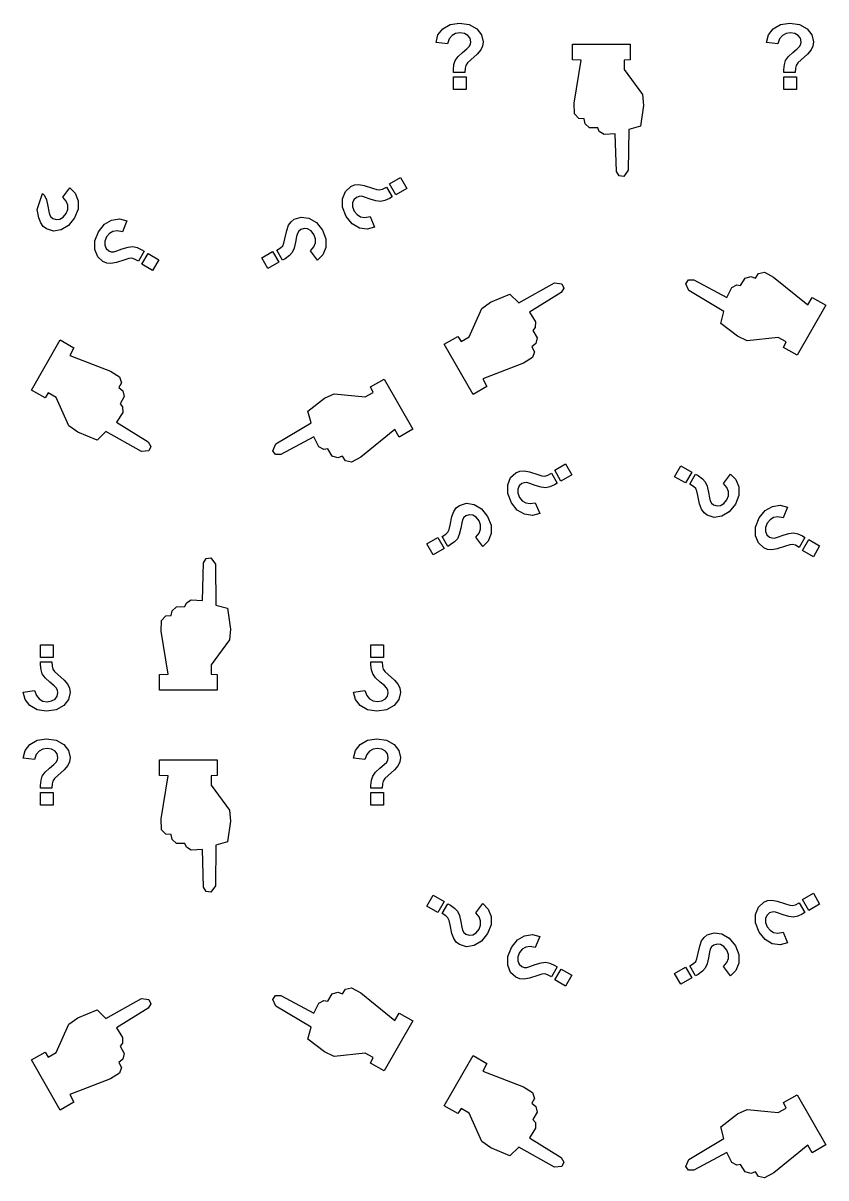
# Model space of a CAD drawing. Header units: metres. Extents: x -75 to 75, y 0 to 231.
# Drawn here: x -28.1 to 10.8, y 60.8 to 116.7 of the extents above; entities that cross this region are included whole.
import ezdxf

# ---------------------------------------------------------------- set-up
doc = ezdxf.new("R2010")
doc.units = ezdxf.units.M

msp = doc.modelspace()

# ---------------------------------------------------------------- linework, layer by layer
for p, q in [((-8.00085, 116.085), (-7.76465, 116.383)), ((-7.76465, 116.383), (-7.41003, 116.587)), ((-7.41003, 116.587), (-6.95959, 116.655)), ((-6.95959, 116.655), (-6.48779, 116.585)), ((-6.48779, 116.585), (-6.12402, 116.378)), ((-6.12402, 116.378), (-5.89209, 116.084)), ((7.99951, 116.085), (8.23572, 116.383)), ((8.23572, 116.383), (8.59033, 116.587)), ((8.59033, 116.587), (9.04077, 116.655)), ((9.04077, 116.655), (9.51257, 116.585)), ((9.51257, 116.585), (9.87634, 116.378)), ((9.87634, 116.378), (10.1083, 116.084)), ((-8.09546, 115.723), (-8.00085, 116.085)), ((-7.5376, 115.654), (-8.09546, 115.723)), ((-7.45398, 115.889), (-7.5376, 115.654)), ((-7.32092, 116.057), (-7.45398, 115.889)), ((-7.14636, 116.157), (-7.32092, 116.057)), ((-6.93335, 116.19), (-7.14636, 116.157)), ((-6.71545, 116.158), (-6.93335, 116.19)), ((-6.54944, 116.062), (-6.71545, 116.158)), ((-6.44385, 115.923), (-6.54944, 116.062)), ((-6.40784, 115.756), (-6.44385, 115.923)), ((-6.42737, 115.634), (-6.40784, 115.756)), ((-5.89209, 116.084), (-5.81396, 115.741)), ((-5.81396, 115.741), (-5.84326, 115.54)), ((7.90491, 115.723), (7.99951, 116.085)), ((8.46277, 115.654), (7.90491, 115.723)), ((8.54639, 115.889), (8.46277, 115.654)), ((8.67944, 116.057), (8.54639, 115.889)), ((8.854, 116.157), (8.67944, 116.057)), ((9.06702, 116.19), (8.854, 116.157)), ((9.28491, 116.158), (9.06702, 116.19)), ((9.45093, 116.062), (9.28491, 116.158)), ((9.55652, 115.923), (9.45093, 116.062)), ((9.59253, 115.756), (9.55652, 115.923)), ((9.573, 115.634), (9.59253, 115.756)), ((10.1083, 116.084), (10.1864, 115.741)), ((10.1864, 115.741), (10.1571, 115.54)), ((-7.02917, 115.034), (-6.81189, 115.236)), ((-6.81189, 115.236), (-6.60376, 115.41)), ((-6.60376, 115.41), (-6.48596, 115.526)), ((-6.48596, 115.526), (-6.42737, 115.634)), ((-6.10388, 115.15), (-6.41516, 114.869)), ((-5.92566, 115.36), (-6.10388, 115.15)), ((-5.84326, 115.54), (-5.92566, 115.36)), ((-1.49146, 114.872), (-1.49146, 115.637)), ((-1.49146, 115.637), (1.30823, 115.637)), ((1.30823, 115.637), (1.30823, 114.872)), ((8.97119, 115.034), (9.18848, 115.236)), ((9.18848, 115.236), (9.39661, 115.41)), ((9.39661, 115.41), (9.5144, 115.526)), ((9.5144, 115.526), (9.573, 115.634)), ((9.89648, 115.15), (9.58521, 114.869)), ((10.0747, 115.36), (9.89648, 115.15)), ((10.1571, 115.54), (10.0747, 115.36)), ((-7.25195, 114.388), (-7.22693, 114.658)), ((-7.22693, 114.658), (-7.16345, 114.849)), ((-7.16345, 114.849), (-7.02917, 115.034)), ((-6.65503, 114.61), (-6.68616, 114.48)), ((-6.56958, 114.726), (-6.65503, 114.61)), ((-6.41516, 114.869), (-6.56958, 114.726)), ((-1.06787, 114.86), (-1.49146, 114.872)), ((-1.40051, 112.773), (-1.06787, 114.86)), ((1.30823, 114.872), (1.01099, 114.86)), ((1.01099, 114.86), (1.01099, 114.415)), ((8.74841, 114.388), (8.77344, 114.658)), ((8.77344, 114.658), (8.83691, 114.849)), ((8.83691, 114.849), (8.97119, 115.034)), ((9.34534, 114.61), (9.31421, 114.48)), ((9.43079, 114.726), (9.34534, 114.61)), ((9.58521, 114.869), (9.43079, 114.726)), ((-7.2489, 114.261), (-7.25195, 114.388)), ((-7.24951, 113.441), (-7.24951, 114.051)), ((-7.24951, 114.051), (-6.64038, 114.051)), ((-6.69714, 114.261), (-7.2489, 114.261)), ((-6.68616, 114.48), (-6.69714, 114.261)), ((-6.64038, 114.051), (-6.64038, 113.441)), ((1.01099, 114.415), (1.90027, 113.194)), ((8.75146, 114.261), (8.74841, 114.388)), ((8.75085, 113.441), (8.75085, 114.051)), ((8.75085, 114.051), (9.35999, 114.051)), ((9.30322, 114.261), (8.75146, 114.261)), ((9.31421, 114.48), (9.30322, 114.261)), ((9.35999, 114.051), (9.35999, 113.441)), ((-6.64038, 113.441), (-7.24951, 113.441)), ((1.90027, 113.194), (1.94849, 112.67)), ((9.35999, 113.441), (8.75085, 113.441)), ((-1.38892, 112.255), (-1.40051, 112.773)), ((1.94849, 112.67), (1.81116, 111.672)), ((-1.18384, 112.037), (-1.38892, 112.255)), ((-0.92078, 112.026), (-1.18384, 112.037)), ((-0.87439, 111.785), (-0.92078, 112.026)), ((-0.67053, 111.592), (-0.87439, 111.785)), ((-0.25794, 111.58), (-0.67053, 111.592)), ((-0.18896, 111.411), (-0.25794, 111.58)), ((0.04175, 111.26), (-0.18896, 111.411)), ((0.58801, 111.294), (0.04175, 111.26)), ((0.64539, 109.478), (0.58801, 111.294)), ((1.23987, 111.512), (1.21667, 109.534)), ((1.81116, 111.672), (1.23987, 111.512)), ((-10.347, 108.875), (-9.82092, 109.178)), ((-9.82092, 109.178), (-9.51697, 108.652)), ((0.77173, 109.258), (0.64539, 109.478)), ((1, 109.235), (0.77173, 109.258)), ((1.21667, 109.534), (1, 109.235)), ((-26.1759, 108.226), (-25.8347, 108.675)), ((-25.8347, 108.675), (-25.571, 108.415)), ((-12.623, 108.156), (-12.4814, 108.509)), ((-12.4814, 108.509), (-12.2269, 108.743)), ((-12.2269, 108.743), (-12.0402, 108.82)), ((-12.0402, 108.82), (-11.8339, 108.838)), ((-11.8339, 108.838), (-11.572, 108.79)), ((-11.572, 108.79), (-11.1686, 108.658)), ((-11.1686, 108.658), (-10.9684, 108.597)), ((-10.9684, 108.597), (-10.828, 108.582)), ((-10.828, 108.582), (-10.6901, 108.623)), ((-10.6901, 108.623), (-10.5021, 108.721)), ((-10.5021, 108.721), (-10.2268, 108.243)), ((-10.0431, 108.348), (-10.347, 108.875)), ((-9.51697, 108.652), (-10.0431, 108.348)), ((-27.4119, 107.628), (-27.1566, 108.414)), ((-27.1566, 108.414), (-27.0609, 108.306)), ((-27.0609, 108.306), (-26.9663, 108.096)), ((-26.9663, 108.096), (-26.8961, 107.794)), ((-26.0129, 108.033), (-26.1759, 108.226)), ((-25.9342, 107.836), (-26.0129, 108.033)), ((-25.571, 108.415), (-25.4301, 108.059)), ((-25.4301, 108.059), (-25.4307, 107.648)), ((-12.6194, 107.739), (-12.623, 108.156)), ((-12.0695, 108.108), (-12.136, 107.948)), ((-12.136, 107.948), (-12.1348, 107.755)), ((-11.9431, 108.221), (-12.0695, 108.108)), ((-11.8247, 108.266), (-11.9431, 108.221)), ((-11.6978, 108.27), (-11.8247, 108.266)), ((-11.5586, 108.231), (-11.6978, 108.27)), ((-11.2906, 108.134), (-11.5586, 108.231)), ((-11.005, 108.046), (-11.2906, 108.134)), ((-10.7786, 108.022), (-11.005, 108.046)), ((-10.5765, 108.064), (-10.7786, 108.022)), ((-10.3556, 108.164), (-10.5765, 108.064)), ((-10.2268, 108.243), (-10.3556, 108.164)), ((-27.3295, 107.236), (-27.4119, 107.628)), ((-26.8961, 107.794), (-26.8528, 107.54)), ((-26.8528, 107.54), (-26.8125, 107.383)), ((-26.8125, 107.383), (-26.7448, 107.272)), ((-26.1497, 107.262), (-26.0105, 107.437)), ((-26.0105, 107.437), (-25.9348, 107.634)), ((-25.9348, 107.634), (-25.9342, 107.836)), ((-25.4307, 107.648), (-25.5973, 107.226)), ((-12.4442, 107.297), (-12.6194, 107.739)), ((-12.1348, 107.755), (-12.0542, 107.549)), ((-12.0542, 107.549), (-11.9193, 107.383)), ((-11.9193, 107.383), (-11.7472, 107.283)), ((-27.2385, 106.984), (-27.3295, 107.236)), ((-27.1165, 106.813), (-27.2385, 106.984)), ((-26.9614, 106.69), (-27.1165, 106.813)), ((-26.7448, 107.272), (-26.6514, 107.198)), ((-26.6514, 107.198), (-26.486, 107.145)), ((-26.486, 107.145), (-26.3132, 107.167)), ((-26.3132, 107.167), (-26.1497, 107.262)), ((-25.8933, 106.85), (-26.2516, 106.641)), ((-25.5973, 107.226), (-25.8933, 106.85)), ((-24.4437, 106.559), (-24.1581, 106.917)), ((-24.1581, 106.917), (-23.8065, 107.12)), ((-23.8065, 107.12), (-23.4275, 107.177)), ((-23.4275, 107.177), (-23.0686, 107.078)), ((-23.0686, 107.078), (-23.2883, 106.559)), ((-15.3275, 106.621), (-15.2378, 106.872)), ((-15.2378, 106.872), (-15.1176, 107.042)), ((-15.1176, 107.042), (-14.9601, 107.166)), ((-14.9601, 107.166), (-14.6281, 107.269)), ((-14.6281, 107.269), (-14.2521, 107.216)), ((-14.2521, 107.216), (-13.8914, 107.003)), ((-13.8914, 107.003), (-13.5972, 106.631)), ((-12.1586, 106.939), (-12.4442, 107.297)), ((-11.8082, 106.736), (-12.1586, 106.939)), ((-11.7472, 107.283), (-11.536, 107.252)), ((-11.536, 107.252), (-11.2888, 107.297)), ((-11.0691, 106.777), (-11.4243, 106.68)), ((-11.2888, 107.297), (-11.0691, 106.777)), ((-26.627, 106.586), (-26.9614, 106.69)), ((-26.2516, 106.641), (-26.627, 106.586)), ((-24.6189, 106.115), (-24.4437, 106.559)), ((-24.0549, 106.305), (-24.1349, 106.102)), ((-23.9182, 106.473), (-24.0549, 106.305)), ((-23.7461, 106.574), (-23.9182, 106.473)), ((-23.5349, 106.605), (-23.7461, 106.574)), ((-23.2883, 106.559), (-23.5349, 106.605)), ((-15.4612, 106.003), (-15.4148, 106.207)), ((-15.4148, 106.207), (-15.3275, 106.621)), ((-14.8508, 106.321), (-14.8972, 106.059)), ((-14.8118, 106.473), (-14.8508, 106.321)), ((-14.7465, 106.579), (-14.8118, 106.473)), ((-14.6488, 106.658), (-14.7465, 106.579)), ((-14.4858, 106.711), (-14.6488, 106.658)), ((-14.3137, 106.689), (-14.4858, 106.711)), ((-14.1495, 106.594), (-14.3137, 106.689)), ((-14.0104, 106.418), (-14.1495, 106.594)), ((-13.9335, 106.22), (-14.0104, 106.418)), ((-13.9335, 106.019), (-13.9335, 106.22)), ((-13.5972, 106.631), (-13.4299, 106.205)), ((-13.4299, 106.205), (-13.4293, 105.798)), ((-11.4243, 106.68), (-11.8082, 106.736)), ((-24.6219, 105.699), (-24.6189, 106.115)), ((-24.4816, 105.349), (-24.6219, 105.699)), ((-24.1349, 106.102), (-24.1355, 105.908)), ((-24.1355, 105.908), (-24.069, 105.748)), ((-24.069, 105.748), (-23.9426, 105.634)), ((-23.552, 105.626), (-23.2896, 105.723)), ((-23.2896, 105.723), (-23.0051, 105.81)), ((-23.0051, 105.81), (-22.7781, 105.835)), ((-22.7781, 105.835), (-22.5773, 105.792)), ((-22.5773, 105.792), (-22.3435, 105.685)), ((-22.3435, 105.685), (-22.2263, 105.615)), ((-15.8018, 105.66), (-15.6229, 105.774)), ((-15.5247, 105.183), (-15.8018, 105.66)), ((-15.6229, 105.774), (-15.5198, 105.873)), ((-15.5198, 105.873), (-15.4612, 106.003)), ((-14.9668, 105.757), (-15.0596, 105.55)), ((-14.8972, 106.059), (-14.9668, 105.757)), ((-14.1746, 105.63), (-14.0116, 105.823)), ((-14.0116, 105.823), (-13.9335, 106.019)), ((-13.4293, 105.798), (-13.5715, 105.44)), ((-24.2258, 105.111), (-24.4816, 105.349)), ((-24.0366, 105.035), (-24.2258, 105.111)), ((-23.9426, 105.634), (-23.8248, 105.59)), ((-23.8248, 105.59), (-23.6979, 105.586)), ((-23.6979, 105.586), (-23.552, 105.626)), ((-23.1681, 105.196), (-23.5697, 105.066)), ((-22.9685, 105.258), (-23.1681, 105.196)), ((-22.8275, 105.274), (-22.9685, 105.258)), ((-22.6914, 105.234), (-22.8275, 105.274)), ((-22.5022, 105.135), (-22.6914, 105.234)), ((-22.2263, 105.615), (-22.5022, 105.135)), ((-22.3478, 104.981), (-22.0432, 105.509)), ((-22.0432, 105.509), (-21.5153, 105.204)), ((-21.5153, 105.204), (-21.8198, 104.677)), ((-16.5391, 105.299), (-16.0117, 105.604)), ((-16.2339, 104.773), (-16.5391, 105.299)), ((-16.0117, 105.604), (-15.7072, 105.077)), ((-15.4056, 105.248), (-15.5247, 105.183)), ((-15.1938, 105.399), (-15.4056, 105.248)), ((-15.0596, 105.55), (-15.1938, 105.399)), ((-13.834, 105.181), (-14.1746, 105.63)), ((-13.5715, 105.44), (-13.834, 105.181)), ((-23.8383, 105.017), (-24.0366, 105.035)), ((-23.5697, 105.066), (-23.8383, 105.017)), ((-21.8198, 104.677), (-22.3478, 104.981)), ((-15.7072, 105.077), (-16.2339, 104.773)), ((7.37451, 104.31), (7.51611, 104.532)), ((7.51611, 104.532), (7.80725, 104.601)), ((7.80725, 104.601), (8.25525, 104.356)), ((-4.08911, 103.112), (-2.36548, 104.081)), ((-2.36548, 104.081), (-1.99988, 104.041)), ((-1.99988, 104.041), (-1.90466, 103.832)), ((3.99866, 104.042), (4.13416, 104.229)), ((4.14819, 103.707), (3.99866, 104.042)), ((4.13416, 104.229), (4.38318, 104.229)), ((4.38318, 104.229), (5.98779, 103.372)), ((6.22949, 103.86), (6.47424, 103.985)), ((6.47424, 103.985), (6.65735, 103.959)), ((6.65735, 103.959), (6.87402, 104.308)), ((6.87402, 104.308), (7.14502, 104.39)), ((7.14502, 104.39), (7.37451, 104.31)), ((8.25525, 104.356), (9.9032, 103.021)), ((-5.45142, 103.145), (-4.51514, 103.527)), ((-4.51514, 103.527), (-4.08911, 103.112)), ((-2.03101, 103.614), (-3.57581, 102.656)), ((-1.90466, 103.832), (-2.03101, 103.614)), ((5.84924, 102.697), (4.14819, 103.707)), ((5.98779, 103.372), (6.22949, 103.86)), ((-5.875, 102.846), (-5.45142, 103.145)), ((10.7858, 102.999), (9.38806, 100.576)), ((9.9032, 103.021), (10.1254, 103.38)), ((10.1254, 103.38), (10.7858, 102.999)), ((-6.48901, 101.463), (-5.875, 102.846)), ((-3.57581, 102.656), (-3.27246, 102.198)), ((5.70215, 102.122), (5.84924, 102.697)), ((-3.28833, 101.925), (-3.40063, 101.781)), ((-3.40063, 101.781), (-3.20471, 101.421)), ((-3.27246, 102.198), (-3.28833, 101.925)), ((6.50232, 101.5), (5.70215, 102.122)), ((-27.6951, 98.8916), (-26.2949, 101.316)), ((-26.2949, 101.316), (-25.6333, 100.933)), ((-7.69507, 101.108), (-7.03223, 101.491)), ((-7.03223, 101.491), (-6.87537, 101.241)), ((-6.87537, 101.241), (-6.48901, 101.463)), ((-3.20471, 101.421), (-3.27002, 101.144)), ((6.97534, 101.282), (6.50232, 101.5)), ((8.47742, 101.443), (6.97534, 101.282)), ((8.86377, 101.22), (8.47742, 101.443)), ((8.72522, 100.959), (8.86377, 101.22)), ((-25.6333, 100.933), (-25.8353, 100.56)), ((-6.29492, 98.6841), (-7.69507, 101.108)), ((-3.27002, 101.144), (-3.45435, 100.983)), ((-3.45435, 100.983), (-3.33289, 100.75)), ((-3.33289, 100.75), (-3.41956, 100.463)), ((9.38806, 100.576), (8.72522, 100.959)), ((-25.8353, 100.56), (-23.8608, 99.8059)), ((-3.86084, 100.194), (-5.83594, 99.4397)), ((-3.41956, 100.463), (-3.86084, 100.194)), ((-23.8608, 99.8059), (-23.4183, 99.5367)), ((-23.4183, 99.5367), (-23.3323, 99.2499)), ((-23.3323, 99.2499), (-23.4537, 99.0161)), ((-23.4537, 99.0161), (-23.2682, 98.855)), ((-11.2742, 99.0417), (-10.6113, 99.4244)), ((-11.1362, 98.7805), (-11.2742, 99.0417)), ((-10.6113, 99.4244), (-9.21301, 97.0007)), ((-5.6333, 99.0668), (-6.29492, 98.6841)), ((-5.83594, 99.4397), (-5.6333, 99.0668)), ((-27.0322, 98.5089), (-27.6951, 98.8916)), ((-26.8748, 98.7592), (-27.0322, 98.5089)), ((-26.489, 98.5376), (-26.8748, 98.7592)), ((-25.875, 97.1552), (-26.489, 98.5376)), ((-23.2035, 98.5822), (-23.4, 98.219)), ((-23.2682, 98.855), (-23.2035, 98.5822)), ((-14.2966, 97.879), (-13.4958, 98.4998)), ((-13.4958, 98.4998), (-13.0247, 98.717)), ((-13.0247, 98.717), (-11.5214, 98.5571)), ((-11.5214, 98.5571), (-11.1362, 98.7805)), ((-23.4, 98.219), (-23.2859, 98.0731)), ((-23.2859, 98.0731), (-23.2712, 97.8009)), ((-14.1495, 97.3029), (-14.2966, 97.879)), ((-23.2712, 97.8009), (-23.5752, 97.3444)), ((-23.5752, 97.3444), (-22.031, 96.3861)), ((-15.8512, 96.2939), (-14.1495, 97.3029)), ((-25.449, 96.8549), (-25.875, 97.1552)), ((-24.5145, 96.4734), (-25.449, 96.8549)), ((-24.0885, 96.8884), (-24.5145, 96.4734)), ((-22.3649, 95.9186), (-24.0885, 96.8884)), ((-10.0962, 96.9794), (-11.7417, 95.6451)), ((-9.87463, 96.6193), (-10.0962, 96.9794)), ((-9.21301, 97.0007), (-9.87463, 96.6193)), ((-22.031, 96.3861), (-21.9041, 96.1664)), ((-21.9041, 96.1664), (-21.9987, 95.9583)), ((-15.9995, 95.9589), (-15.8512, 96.2939)), ((-14.0122, 96.6302), (-15.615, 95.7721)), ((-13.7693, 96.1395), (-14.0122, 96.6302)), ((-21.9987, 95.9583), (-22.3649, 95.9186)), ((-15.8652, 95.7715), (-15.9995, 95.9589)), ((-15.615, 95.7721), (-15.8652, 95.7715)), ((-13.5239, 96.0156), (-13.7693, 96.1395)), ((-13.342, 96.0419), (-13.5239, 96.0156)), ((-13.1254, 95.6921), (-13.342, 96.0419)), ((-12.8538, 95.6097), (-13.1254, 95.6921)), ((-12.6249, 95.6897), (-12.8538, 95.6097)), ((-12.4839, 95.4688), (-12.6249, 95.6897)), ((-11.7417, 95.6451), (-12.1903, 95.3992)), ((-12.1903, 95.3992), (-12.4839, 95.4688)), ((-2.34839, 95.0189), (-1.82043, 95.3235)), ((-1.82043, 95.3235), (-1.51587, 94.7955)), ((3.46033, 94.6997), (3.7655, 95.2277)), ((3.7655, 95.2277), (4.29285, 94.9231)), ((-4.62317, 94.2993), (-4.48157, 94.6527)), ((-4.48157, 94.6527), (-4.22766, 94.8883)), ((-4.22766, 94.8883), (-4.04089, 94.9634)), ((-4.04089, 94.9634), (-3.83398, 94.9817)), ((-3.83398, 94.9817), (-3.57214, 94.9335)), ((-3.57214, 94.9335), (-3.16809, 94.8022)), ((-3.16809, 94.8022), (-2.97034, 94.7424)), ((-2.97034, 94.7424), (-2.82935, 94.726)), ((-2.82935, 94.726), (-2.68896, 94.7668)), ((-2.68896, 94.7668), (-2.50281, 94.8639)), ((-2.50281, 94.8639), (-2.22693, 94.3854)), ((-2.04382, 94.491), (-2.34839, 95.0189)), ((-1.51587, 94.7955), (-2.04382, 94.491)), ((3.98767, 94.3951), (3.46033, 94.6997)), ((4.29285, 94.9231), (3.98767, 94.3951)), ((4.20007, 94.339), (4.47595, 94.8169)), ((4.47595, 94.8169), (4.59497, 94.751)), ((4.59497, 94.751), (4.80432, 94.6014)), ((4.80432, 94.6014), (4.93982, 94.4489)), ((5.82483, 94.3695), (6.16479, 94.8193)), ((6.16479, 94.8193), (6.42664, 94.5587)), ((6.42664, 94.5587), (6.57007, 94.201)), ((-4.61951, 93.8837), (-4.62317, 94.2993)), ((-4.06958, 94.2517), (-4.13611, 94.0912)), ((-4.13611, 94.0912), (-4.1355, 93.9014)), ((-3.94324, 94.3652), (-4.06958, 94.2517)), ((-3.82483, 94.4098), (-3.94324, 94.3652)), ((-3.69849, 94.4141), (-3.82483, 94.4098)), ((-3.55872, 94.375), (-3.69849, 94.4141)), ((-3.29077, 94.2773), (-3.55872, 94.375)), ((-3.00513, 94.1901), (-3.29077, 94.2773)), ((-2.7793, 94.1663), (-3.00513, 94.1901)), ((-2.57727, 94.2078), (-2.7793, 94.1663)), ((-2.35327, 94.3097), (-2.57727, 94.2078)), ((-2.22693, 94.3854), (-2.35327, 94.3097)), ((4.38013, 94.2236), (4.20007, 94.339)), ((4.48145, 94.1284), (4.38013, 94.2236)), ((4.5376, 93.996), (4.48145, 94.1284)), ((4.58459, 93.7891), (4.5376, 93.996)), ((4.93982, 94.4489), (5.0332, 94.2426)), ((5.0332, 94.2426), (5.104, 93.9374)), ((5.104, 93.9374), (5.14734, 93.6829)), ((5.98779, 94.1766), (5.82483, 94.3695)), ((6.06592, 93.9807), (5.98779, 94.1766)), ((6.06531, 93.7793), (6.06592, 93.9807)), ((6.57007, 94.201), (6.56946, 93.7939)), ((-6.96082, 93.3105), (-6.62817, 93.4143)), ((-6.62817, 93.4143), (-6.25159, 93.3594)), ((-6.25159, 93.3594), (-5.89392, 93.15)), ((-4.44434, 93.4412), (-4.61951, 93.8837)), ((-4.15869, 93.0829), (-4.44434, 93.4412)), ((-4.1355, 93.9014), (-4.05127, 93.6914)), ((-4.05127, 93.6914), (-3.91943, 93.5272)), ((-3.91943, 93.5272), (-3.74731, 93.4265)), ((-3.74731, 93.4265), (-3.53613, 93.3954)), ((-3.53613, 93.3954), (-3.28894, 93.4406)), ((-3.28894, 93.4406), (-3.06921, 92.9211)), ((4.67065, 93.3801), (4.58459, 93.7891)), ((4.7616, 93.1281), (4.67065, 93.3801)), ((5.14734, 93.6829), (5.18701, 93.5248)), ((5.18701, 93.5248), (5.25232, 93.4198)), ((5.25232, 93.4198), (5.34753, 93.3417)), ((5.68567, 93.3105), (5.84924, 93.4058)), ((5.84924, 93.4058), (5.9884, 93.5809)), ((5.9884, 93.5809), (6.06531, 93.7793)), ((6.40283, 93.3698), (6.10864, 92.998)), ((6.56946, 93.7939), (6.40283, 93.3698)), ((-7.32825, 92.7655), (-7.23853, 93.0164)), ((-7.23853, 93.0164), (-7.11768, 93.1873)), ((-7.11768, 93.1873), (-6.96082, 93.3105)), ((-6.64954, 92.8027), (-6.74841, 92.7222)), ((-6.48657, 92.8558), (-6.64954, 92.8027)), ((-6.31445, 92.8339), (-6.48657, 92.8558)), ((-6.14966, 92.738), (-6.31445, 92.8339)), ((-5.89392, 93.15), (-5.5979, 92.7753)), ((-3.80835, 92.8802), (-4.15869, 93.0829)), ((-3.42505, 92.8241), (-3.80835, 92.8802)), ((-3.06921, 92.9211), (-3.42505, 92.8241)), ((4.88245, 92.9578), (4.7616, 93.1281)), ((5.03931, 92.8333), (4.88245, 92.9578)), ((5.37195, 92.7301), (5.03931, 92.8333)), ((5.34753, 93.3417), (5.51416, 93.2886)), ((5.51416, 93.2886), (5.68567, 93.3105)), ((6.10864, 92.998), (5.7467, 92.7838)), ((7.55579, 92.7026), (7.84143, 93.0609)), ((7.84143, 93.0609), (8.19299, 93.2642)), ((8.19299, 93.2642), (8.57263, 93.3203)), ((8.57263, 93.3203), (8.93091, 93.2227)), ((8.93091, 93.2227), (8.70996, 92.7032)), ((-7.46375, 92.1448), (-7.41492, 92.3529)), ((-7.41492, 92.3529), (-7.32825, 92.7655)), ((-6.85156, 92.467), (-6.89795, 92.2034)), ((-6.81311, 92.6184), (-6.85156, 92.467)), ((-6.74841, 92.7222), (-6.81311, 92.6184)), ((-6.01111, 92.5629), (-6.14966, 92.738)), ((-5.93481, 92.3651), (-6.01111, 92.5629)), ((-5.9342, 92.1637), (-5.93481, 92.3651)), ((-5.5979, 92.7753), (-5.43066, 92.3492)), ((-5.43066, 92.3492), (-5.43005, 91.944)), ((5.7467, 92.7838), (5.37195, 92.7301)), ((7.37756, 91.8433), (7.38062, 92.2607)), ((7.38062, 92.2607), (7.55579, 92.7026)), ((7.94824, 92.4512), (7.86462, 92.2437)), ((7.86462, 92.2437), (7.86462, 92.052)), ((8.08069, 92.6172), (7.94824, 92.4512)), ((8.25342, 92.7179), (8.08069, 92.6172)), ((8.46582, 92.749), (8.25342, 92.7179)), ((8.70996, 92.7032), (8.46582, 92.749)), ((-8.54041, 91.4441), (-8.01245, 91.7493)), ((-8.01245, 91.7493), (-7.70728, 91.2213)), ((-7.80005, 91.8054), (-7.62366, 91.9183)), ((-7.52417, 91.3269), (-7.80005, 91.8054)), ((-7.62366, 91.9183), (-7.51807, 92.0197)), ((-7.51807, 92.0197), (-7.46375, 92.1448)), ((-7.05847, 91.6956), (-7.19458, 91.543)), ((-6.96753, 91.9012), (-7.05847, 91.6956)), ((-6.89795, 92.2034), (-6.96753, 91.9012)), ((-6.17529, 91.7749), (-6.01233, 91.9672)), ((-5.83533, 91.3251), (-6.17529, 91.7749)), ((-6.01233, 91.9672), (-5.9342, 92.1637)), ((-5.43005, 91.944), (-5.57349, 91.5851)), ((7.51794, 91.4929), (7.37756, 91.8433)), ((7.86462, 92.052), (7.93115, 91.8921)), ((7.93115, 91.8921), (8.05688, 91.7786)), ((8.05688, 91.7786), (8.17468, 91.734)), ((8.17468, 91.734), (8.30042, 91.7297)), ((8.30042, 91.7297), (8.44812, 91.77)), ((8.44812, 91.77), (8.71057, 91.8665)), ((8.71057, 91.8665), (8.995, 91.9537)), ((8.995, 91.9537), (9.22144, 91.9775)), ((9.22144, 91.9775), (9.42041, 91.9366)), ((9.42041, 91.9366), (9.6554, 91.8298)), ((9.77258, 91.7566), (9.49731, 91.2793)), ((9.6554, 91.8298), (9.77258, 91.7566)), ((-8.23523, 90.9167), (-8.54041, 91.4441)), ((-7.70728, 91.2213), (-8.23523, 90.9167)), ((-7.40393, 91.3934), (-7.52417, 91.3269)), ((-7.19458, 91.543), (-7.40393, 91.3934)), ((-5.57349, 91.5851), (-5.83533, 91.3251)), ((7.77368, 91.2555), (7.51794, 91.4929)), ((7.9635, 91.1792), (7.77368, 91.2555)), ((8.16187, 91.1609), (7.9635, 91.1792)), ((8.43042, 91.2097), (8.16187, 91.1609)), ((8.83142, 91.3397), (8.43042, 91.2097)), ((9.03284, 91.4026), (8.83142, 91.3397)), ((9.17261, 91.4178), (9.03284, 91.4026)), ((9.30811, 91.3776), (9.17261, 91.4178)), ((9.49731, 91.2793), (9.30811, 91.3776)), ((9.65234, 91.1255), (9.9563, 91.6522)), ((10.1797, 90.8215), (9.65234, 91.1255)), ((9.9563, 91.6522), (10.4836, 91.3483)), ((10.4836, 91.3483), (10.1797, 90.8215)), ((-19.354, 90.5225), (-19.2277, 90.7416)), ((-19.2277, 90.7416), (-18.9988, 90.7642)), ((-18.9988, 90.7642), (-18.7833, 90.4669)), ((-19.412, 88.7061), (-19.354, 90.5225)), ((-18.7833, 90.4669), (-18.7595, 88.4888)), ((-20.8738, 88.2147), (-20.6705, 88.407)), ((-20.6705, 88.407), (-20.2567, 88.4198)), ((-20.2567, 88.4198), (-20.1871, 88.5913)), ((-20.1871, 88.5913), (-19.9576, 88.7415)), ((-19.9576, 88.7415), (-19.412, 88.7061)), ((-18.7595, 88.4888), (-18.1882, 88.3289)), ((-18.1882, 88.3289), (-18.0503, 87.326)), ((-21.3883, 87.7448), (-21.1826, 87.962)), ((-21.1826, 87.962), (-20.9202, 87.9749)), ((-20.9202, 87.9749), (-20.8738, 88.2147)), ((-21.3999, 87.2296), (-21.3883, 87.7448)), ((-21.0673, 85.1398), (-21.3999, 87.2296)), ((-18.0503, 87.326), (-18.0985, 86.806)), ((-18.0985, 86.806), (-18.9878, 85.5859)), ((-27.2489, 85.9497), (-27.2489, 86.5594)), ((-27.2489, 86.5594), (-26.6392, 86.5594)), ((-26.6392, 86.5594), (-26.6398, 85.9497)), ((-11.2498, 86.5588), (-10.6394, 86.5594)), ((-11.2491, 85.9497), (-11.2498, 86.5588)), ((-10.6394, 86.5594), (-10.6394, 85.9503)), ((-27.2513, 85.5896), (-27.2489, 85.7385)), ((-27.2275, 85.3467), (-27.2513, 85.5896)), ((-26.6398, 85.9497), (-27.2489, 85.9497)), ((-27.2489, 85.7385), (-26.6953, 85.7397)), ((-26.6953, 85.7397), (-26.6862, 85.5243)), ((-26.6862, 85.5243), (-26.6532, 85.3888)), ((-18.9878, 85.5859), (-18.9884, 85.1398)), ((-11.2516, 85.5896), (-11.2491, 85.7385)), ((-11.229, 85.3479), (-11.2516, 85.5896)), ((-10.6394, 85.9503), (-11.2491, 85.9497)), ((-11.2491, 85.7385), (-10.6968, 85.7385)), ((-10.6968, 85.7385), (-10.6858, 85.52)), ((-27.1641, 85.1532), (-27.2275, 85.3467)), ((-27.0292, 84.967), (-27.1641, 85.1532)), ((-26.8076, 84.7614), (-27.0292, 84.967)), ((-26.6532, 85.3888), (-26.569, 85.2747)), ((-26.569, 85.2747), (-26.4152, 85.1318)), ((-26.4152, 85.1318), (-26.1045, 84.8535)), ((-21.4908, 84.364), (-21.4902, 85.1276)), ((-21.4902, 85.1276), (-21.0673, 85.1398)), ((-18.9884, 85.1398), (-18.6918, 85.1288)), ((-18.6918, 85.1288), (-18.6918, 84.3634)), ((-11.1625, 85.152), (-11.229, 85.3479)), ((-11.0288, 84.967), (-11.1625, 85.152)), ((-10.8054, 84.7589), (-11.0288, 84.967)), ((-10.6858, 85.52), (-10.6553, 85.3912)), ((-10.6553, 85.3912), (-10.568, 85.2728)), ((-10.568, 85.2728), (-10.4154, 85.1318)), ((-10.4154, 85.1318), (-10.1047, 84.8535)), ((-26.5964, 84.5844), (-26.8076, 84.7614)), ((-26.4884, 84.4775), (-26.5964, 84.5844)), ((-26.4268, 84.364), (-26.4884, 84.4775)), ((-26.1045, 84.8535), (-25.9263, 84.6429)), ((-25.9263, 84.6429), (-25.842, 84.458)), ((-25.842, 84.458), (-25.8127, 84.2596)), ((-10.5991, 84.5862), (-10.8054, 84.7589)), ((-10.4868, 84.4775), (-10.5991, 84.5862)), ((-10.4264, 84.3634), (-10.4868, 84.4775)), ((-10.1047, 84.8535), (-9.92651, 84.6429)), ((-9.92651, 84.6429), (-9.84229, 84.458)), ((-9.84229, 84.458), (-9.81299, 84.2596)), ((-28.0955, 84.2773), (-27.5358, 84.3463)), ((-28.0009, 83.916), (-28.0955, 84.2773)), ((-27.764, 83.6176), (-28.0009, 83.916)), ((-27.5358, 84.3463), (-27.4521, 84.1101)), ((-27.4521, 84.1101), (-27.3203, 83.9435)), ((-27.3203, 83.9435), (-27.1421, 83.8416)), ((-26.7142, 83.8428), (-26.5476, 83.938)), ((-26.5476, 83.938), (-26.4438, 84.0747)), ((-26.4438, 84.0747), (-26.4078, 84.2419)), ((-26.4078, 84.2419), (-26.4268, 84.364)), ((-25.8909, 83.9166), (-26.124, 83.6224)), ((-25.8127, 84.2596), (-25.8909, 83.9166)), ((-18.6918, 84.3634), (-21.4908, 84.364)), ((-12.0951, 84.2773), (-11.536, 84.3463)), ((-12.0005, 83.9166), (-12.0951, 84.2773)), ((-11.7637, 83.6176), (-12.0005, 83.9166)), ((-11.536, 84.3463), (-11.4524, 84.1101)), ((-11.4524, 84.1101), (-11.3206, 83.9435)), ((-11.3206, 83.9435), (-11.1466, 83.8434)), ((-10.7151, 83.8434), (-10.5479, 83.9392)), ((-10.5479, 83.9392), (-10.4441, 84.0753)), ((-10.4441, 84.0753), (-10.4075, 84.2456)), ((-10.4075, 84.2456), (-10.4264, 84.3634)), ((-9.89111, 83.9166), (-10.1237, 83.62)), ((-9.81299, 84.2596), (-9.89111, 83.9166)), ((-27.4094, 83.4131), (-27.764, 83.6176)), ((-26.959, 83.3472), (-27.4094, 83.4131)), ((-27.1421, 83.8416), (-26.9364, 83.8092)), ((-26.4866, 83.4155), (-26.959, 83.3472)), ((-26.9364, 83.8092), (-26.7142, 83.8428)), ((-26.124, 83.6224), (-26.4866, 83.4155)), ((-11.4097, 83.4137), (-11.7637, 83.6176)), ((-10.9592, 83.3459), (-11.4097, 83.4137)), ((-11.1466, 83.8434), (-10.9324, 83.8104)), ((-10.4868, 83.4167), (-10.9592, 83.3459)), ((-10.9324, 83.8104), (-10.7151, 83.8434)), ((-10.1237, 83.62), (-10.4868, 83.4167)), ((-28.0009, 81.4447), (-27.7646, 81.7426)), ((-27.7646, 81.7426), (-27.41, 81.9464)), ((-27.41, 81.9464), (-26.9596, 82.0142)), ((-26.9596, 82.0142), (-26.4878, 81.9446)), ((-26.4878, 81.9446), (-26.124, 81.7371)), ((-26.124, 81.7371), (-25.8921, 81.4435)), ((-12.0005, 81.4447), (-11.7643, 81.7426)), ((-11.7643, 81.7426), (-11.4097, 81.9464)), ((-11.4097, 81.9464), (-10.9592, 82.0142)), ((-10.9592, 82.0142), (-10.4874, 81.9446)), ((-10.4874, 81.9446), (-10.1237, 81.7371)), ((-10.1237, 81.7371), (-9.89172, 81.4435)), ((-28.0955, 81.0828), (-28.0009, 81.4447)), ((-27.5376, 81.0138), (-28.0955, 81.0828)), ((-27.454, 81.2488), (-27.5376, 81.0138)), ((-27.3209, 81.4166), (-27.454, 81.2488)), ((-27.1464, 81.5167), (-27.3209, 81.4166)), ((-26.9333, 81.5497), (-27.1464, 81.5167)), ((-26.7155, 81.5173), (-26.9333, 81.5497)), ((-26.5494, 81.4215), (-26.7155, 81.5173)), ((-26.4438, 81.283), (-26.5494, 81.4215)), ((-26.4078, 81.1151), (-26.4438, 81.283)), ((-26.4274, 80.9937), (-26.4078, 81.1151)), ((-25.8921, 81.4435), (-25.814, 81.1005)), ((-25.814, 81.1005), (-25.8433, 80.8997)), ((-12.0951, 81.0828), (-12.0005, 81.4447)), ((-11.5372, 81.0138), (-12.0951, 81.0828)), ((-11.4536, 81.2488), (-11.5372, 81.0138)), ((-11.3206, 81.4166), (-11.4536, 81.2488)), ((-11.146, 81.5167), (-11.3206, 81.4166)), ((-10.933, 81.5497), (-11.146, 81.5167)), ((-10.7151, 81.5173), (-10.933, 81.5497)), ((-10.5491, 81.4215), (-10.7151, 81.5173)), ((-10.4435, 81.283), (-10.5491, 81.4215)), ((-10.4075, 81.1151), (-10.4435, 81.283)), ((-10.427, 80.9937), (-10.4075, 81.1151)), ((-9.89172, 81.4435), (-9.8136, 81.1005)), ((-9.8136, 81.1005), (-9.8429, 80.8997)), ((-27.0292, 80.3931), (-26.8119, 80.5951)), ((-26.8119, 80.5951), (-26.6038, 80.769)), ((-26.6038, 80.769), (-26.486, 80.885)), ((-26.486, 80.885), (-26.4274, 80.9937)), ((-26.1039, 80.5096), (-26.4152, 80.2289)), ((-25.9257, 80.7196), (-26.1039, 80.5096)), ((-25.8433, 80.8997), (-25.9257, 80.7196)), ((-21.4915, 80.2319), (-21.4915, 80.9967)), ((-21.4915, 80.9967), (-18.6918, 80.9967)), ((-18.6918, 80.9967), (-18.6918, 80.2313)), ((-11.0288, 80.3931), (-10.8115, 80.5951)), ((-10.8115, 80.5951), (-10.6034, 80.769)), ((-10.6034, 80.769), (-10.4856, 80.885)), ((-10.4856, 80.885), (-10.427, 80.9937)), ((-10.1035, 80.5096), (-10.4148, 80.2289)), ((-9.92529, 80.7196), (-10.1035, 80.5096)), ((-9.8429, 80.8997), (-9.92529, 80.7196)), ((-27.252, 79.7479), (-27.2269, 80.0177)), ((-27.2269, 80.0177), (-27.1635, 80.2087)), ((-27.1635, 80.2087), (-27.0292, 80.3931)), ((-26.655, 79.9695), (-26.6862, 79.8395)), ((-26.5696, 80.0854), (-26.655, 79.9695)), ((-26.4152, 80.2289), (-26.5696, 80.0854)), ((-21.0679, 80.2197), (-21.4915, 80.2319)), ((-21.4005, 78.1329), (-21.0679, 80.2197)), ((-18.6918, 80.2313), (-18.989, 80.2197)), ((-18.989, 80.2197), (-18.989, 79.7742)), ((-11.2516, 79.7479), (-11.2266, 80.0177)), ((-11.2266, 80.0177), (-11.1631, 80.2087)), ((-11.1631, 80.2087), (-11.0288, 80.3931)), ((-10.6547, 79.9695), (-10.6858, 79.8395)), ((-10.5692, 80.0854), (-10.6547, 79.9695)), ((-10.4148, 80.2289), (-10.5692, 80.0854)), ((-27.2489, 79.621), (-27.252, 79.7479)), ((-27.2495, 78.8007), (-27.2495, 79.4104)), ((-27.2495, 79.4104), (-26.6404, 79.4104)), ((-26.6971, 79.621), (-27.2489, 79.621)), ((-26.6862, 79.8395), (-26.6971, 79.621)), ((-26.6404, 79.4104), (-26.6404, 78.8007)), ((-18.989, 79.7742), (-18.0997, 78.5535)), ((-11.2485, 79.621), (-11.2516, 79.7479)), ((-11.2491, 78.8007), (-11.2491, 79.4104)), ((-11.2491, 79.4104), (-10.64, 79.4104)), ((-10.6968, 79.621), (-11.2485, 79.621)), ((-10.6858, 79.8395), (-10.6968, 79.621)), ((-10.64, 79.4104), (-10.64, 78.8007)), ((-26.6404, 78.8007), (-27.2495, 78.8007)), ((-18.0997, 78.5535), (-18.0515, 78.0292)), ((-10.64, 78.8007), (-11.2491, 78.8007)), ((-21.3889, 77.6141), (-21.4005, 78.1329)), ((-18.0515, 78.0292), (-18.1888, 77.0312)), ((-21.1838, 77.3969), (-21.3889, 77.6141)), ((-20.9208, 77.3853), (-21.1838, 77.3969)), ((-20.8744, 77.1448), (-20.9208, 77.3853)), ((-20.6705, 76.9513), (-20.8744, 77.1448)), ((-20.2579, 76.9397), (-20.6705, 76.9513)), ((-20.189, 76.77), (-20.2579, 76.9397)), ((-19.9583, 76.6193), (-20.189, 76.77)), ((-19.412, 76.6534), (-19.9583, 76.6193)), ((-19.3546, 74.8376), (-19.412, 76.6534)), ((-18.7601, 76.8713), (-18.7833, 74.8938)), ((-18.1888, 77.0312), (-18.7601, 76.8713)), ((-19.2283, 74.6173), (-19.3546, 74.8376)), ((-19, 74.5947), (-19.2283, 74.6173)), ((-18.7833, 74.8938), (-19, 74.5947)), ((-8.53979, 73.9154), (-8.23523, 74.4434)), ((-8.23523, 74.4434), (-7.70728, 74.1388)), ((9.65295, 74.234), (10.1791, 74.538)), ((10.1791, 74.538), (10.483, 74.0112)), ((-8.01184, 73.6108), (-8.53979, 73.9154)), ((-7.70728, 74.1388), (-8.01184, 73.6108)), ((-7.80249, 73.5547), (-7.52539, 74.0326)), ((-7.52539, 74.0326), (-7.40088, 73.9636)), ((-7.40088, 73.9636), (-7.19519, 73.8171)), ((-7.19519, 73.8171), (-7.06091, 73.6652)), ((-6.1759, 73.5858), (-5.83472, 74.0344)), ((-5.83472, 74.0344), (-5.57104, 73.7744)), ((7.37695, 73.515), (7.51855, 73.8684)), ((7.51855, 73.8684), (7.77307, 74.1028)), ((7.77307, 74.1028), (7.95984, 74.1791)), ((7.95984, 74.1791), (8.16614, 74.1974)), ((8.16614, 74.1974), (8.42798, 74.1492)), ((8.42798, 74.1492), (8.83142, 74.0179)), ((8.83142, 74.0179), (9.03162, 73.9569)), ((9.03162, 73.9569), (9.172, 73.9417)), ((9.172, 73.9417), (9.30994, 73.9825)), ((9.30994, 73.9825), (9.49792, 74.0802)), ((9.49792, 74.0802), (9.77319, 73.6023)), ((9.95691, 73.7073), (9.65295, 74.234)), ((10.483, 74.0112), (9.95691, 73.7073)), ((-7.62427, 73.4418), (-7.80249, 73.5547)), ((-7.51807, 73.3398), (-7.62427, 73.4418)), ((-7.46313, 73.2135), (-7.51807, 73.3398)), ((-7.06091, 73.6652), (-6.96631, 73.4558)), ((-6.96631, 73.4558), (-6.89612, 73.1537)), ((-6.01294, 73.3929), (-6.1759, 73.5858)), ((-5.9342, 73.1958), (-6.01294, 73.3929)), ((-5.57104, 73.7744), (-5.43005, 73.4186)), ((-5.43005, 73.4186), (-5.43066, 73.0072)), ((7.38062, 73.0988), (7.37695, 73.515)), ((7.93054, 73.4674), (7.86401, 73.3075)), ((7.86401, 73.3075), (7.86523, 73.114)), ((8.05688, 73.5809), (7.93054, 73.4674)), ((8.17529, 73.6255), (8.05688, 73.5809)), ((8.30225, 73.6298), (8.17529, 73.6255)), ((8.44141, 73.5907), (8.30225, 73.6298)), ((8.70935, 73.493), (8.44141, 73.5907)), ((8.995, 73.4058), (8.70935, 73.493)), ((9.22144, 73.382), (8.995, 73.4058)), ((9.42346, 73.4235), (9.22144, 73.382)), ((9.64441, 73.5236), (9.42346, 73.4235)), ((9.77319, 73.6023), (9.64441, 73.5236)), ((-7.41553, 73.0048), (-7.46313, 73.2135)), ((-7.32947, 72.5958), (-7.41553, 73.0048)), ((-6.89612, 73.1537), (-6.85278, 72.8992)), ((-6.85278, 72.8992), (-6.8125, 72.7429)), ((-6.8125, 72.7429), (-6.74475, 72.6318)), ((-6.14966, 72.6215), (-6.0105, 72.7966)), ((-6.0105, 72.7966), (-5.93481, 72.9938)), ((-5.93481, 72.9938), (-5.9342, 73.1958)), ((-5.43066, 73.0072), (-5.59729, 72.5854)), ((7.55579, 72.6569), (7.38062, 73.0988)), ((7.86523, 73.114), (7.9458, 72.9089)), ((7.9458, 72.9089), (8.08069, 72.7423)), ((8.08069, 72.7423), (8.25281, 72.6422)), ((-7.23853, 72.3431), (-7.32947, 72.5958)), ((-7.11646, 72.1729), (-7.23853, 72.3431)), ((-6.96143, 72.0496), (-7.11646, 72.1729)), ((-6.74475, 72.6318), (-6.65137, 72.5574)), ((-6.65137, 72.5574), (-6.48596, 72.5043)), ((-6.48596, 72.5043), (-6.31323, 72.5262)), ((-6.31323, 72.5262), (-6.14966, 72.6215)), ((-5.89331, 72.2095), (-6.25159, 72.0007)), ((-5.59729, 72.5854), (-5.89331, 72.2095)), ((-4.44373, 71.9183), (-4.15808, 72.2766)), ((-4.15808, 72.2766), (-3.80652, 72.4799)), ((-3.80652, 72.4799), (-3.42749, 72.536)), ((-3.42749, 72.536), (-3.0686, 72.4377)), ((-3.0686, 72.4377), (-3.28833, 71.9189)), ((4.67249, 71.9806), (4.76221, 72.2314)), ((4.76221, 72.2314), (4.88245, 72.4017)), ((4.88245, 72.4017), (5.03992, 72.525)), ((5.03992, 72.525), (5.37195, 72.6288)), ((5.37195, 72.6288), (5.74792, 72.5751)), ((5.74792, 72.5751), (6.10864, 72.3621)), ((6.10864, 72.3621), (6.40283, 71.9904)), ((7.84143, 72.2986), (7.55579, 72.6569)), ((8.19177, 72.0959), (7.84143, 72.2986)), ((8.25281, 72.6422), (8.46399, 72.6111)), ((8.46399, 72.6111), (8.71118, 72.6562)), ((8.93091, 72.1362), (8.57568, 72.0398)), ((8.71118, 72.6562), (8.93091, 72.1362)), ((-6.62695, 71.9458), (-6.96143, 72.0496)), ((-6.25159, 72.0007), (-6.62695, 71.9458)), ((-4.6189, 71.4746), (-4.44373, 71.9183)), ((-4.05493, 71.6644), (-4.13489, 71.4612)), ((-3.91821, 71.8329), (-4.05493, 71.6644)), ((-3.74609, 71.9336), (-3.91821, 71.8329)), ((-3.53491, 71.9647), (-3.74609, 71.9336)), ((-3.28833, 71.9189), (-3.53491, 71.9647)), ((4.53882, 71.3629), (4.58521, 71.5662)), ((4.58521, 71.5662), (4.67249, 71.9806)), ((5.14917, 71.6809), (5.10278, 71.4185)), ((5.18823, 71.8323), (5.14917, 71.6809)), ((5.25354, 71.9385), (5.18823, 71.8323)), ((5.3512, 72.0178), (5.25354, 71.9385)), ((5.51416, 72.0709), (5.3512, 72.0178)), ((5.68628, 72.049), (5.51416, 72.0709)), ((5.85046, 71.9531), (5.68628, 72.049)), ((5.98962, 71.778), (5.85046, 71.9531)), ((6.06653, 71.5796), (5.98962, 71.778)), ((6.06653, 71.3788), (6.06653, 71.5796)), ((6.40283, 71.9904), (6.57007, 71.5643)), ((6.57007, 71.5643), (6.57068, 71.1578)), ((8.57568, 72.0398), (8.19177, 72.0959)), ((-4.62195, 71.059), (-4.6189, 71.4746)), ((-4.48157, 70.7086), (-4.62195, 71.059)), ((-4.13489, 71.4612), (-4.1355, 71.2677)), ((-4.1355, 71.2677), (-4.06897, 71.1078)), ((-4.06897, 71.1078), (-3.94263, 70.9937)), ((-3.94263, 70.9937), (-3.82483, 70.9497)), ((-3.552, 70.9857), (-3.28955, 71.0822)), ((-3.28955, 71.0822), (-3.00513, 71.1694)), ((-3.00513, 71.1694), (-2.77808, 71.1945)), ((-2.77808, 71.1945), (-2.57727, 71.1517)), ((-2.57727, 71.1517), (-2.34351, 71.0449)), ((-2.34351, 71.0449), (-2.22632, 70.9747)), ((4.19824, 71.0199), (4.37708, 71.1334)), ((4.47534, 70.5426), (4.19824, 71.0199)), ((4.37708, 71.1334), (4.48022, 71.2323)), ((4.48022, 71.2323), (4.53882, 71.3629)), ((5.0332, 71.1163), (4.94043, 70.9094)), ((5.10278, 71.4185), (5.0332, 71.1163)), ((5.82544, 70.99), (5.9884, 71.1823)), ((6.16602, 70.5402), (5.82544, 70.99)), ((5.9884, 71.1823), (6.06653, 71.3788)), ((6.57068, 71.1578), (6.42847, 70.7996)), ((-4.22583, 70.4706), (-4.48157, 70.7086)), ((-4.03662, 70.3949), (-4.22583, 70.4706)), ((-3.82483, 70.9497), (-3.69788, 70.9454)), ((-3.69788, 70.9454), (-3.552, 70.9857)), ((-3.16809, 70.5554), (-3.5697, 70.4254)), ((-2.96851, 70.6171), (-3.16809, 70.5554)), ((-2.82751, 70.6335), (-2.96851, 70.6171)), ((-2.69141, 70.5933), (-2.82751, 70.6335)), ((-2.5022, 70.495), (-2.69141, 70.5933)), ((-2.22632, 70.9747), (-2.5022, 70.495)), ((-2.34778, 70.3406), (-2.04321, 70.8685)), ((-2.04321, 70.8685), (-1.51526, 70.564)), ((-1.51526, 70.564), (-1.81982, 70.036)), ((3.46094, 70.6586), (3.98828, 70.9637)), ((3.76611, 70.1324), (3.46094, 70.6586)), ((4.29285, 70.4364), (3.76611, 70.1324)), ((3.98828, 70.9637), (4.29285, 70.4364)), ((4.59436, 70.6073), (4.47534, 70.5426)), ((4.80615, 70.7581), (4.59436, 70.6073)), ((4.94043, 70.9094), (4.80615, 70.7581)), ((6.42847, 70.7996), (6.16602, 70.5402)), ((-12.6255, 69.6698), (-12.4839, 69.8914)), ((-12.4839, 69.8914), (-12.1927, 69.9609)), ((-12.1927, 69.9609), (-11.7448, 69.7156)), ((-3.83826, 70.3766), (-4.03662, 70.3949)), ((-3.5697, 70.4254), (-3.83826, 70.3766)), ((-1.81982, 70.036), (-2.34778, 70.3406)), ((-24.0891, 68.4711), (-22.3655, 69.4403)), ((-22.3655, 69.4403), (-21.9999, 69.4006)), ((-21.9999, 69.4006), (-21.9047, 69.1913)), ((-16.0013, 69.4019), (-15.8658, 69.588)), ((-15.8518, 69.0668), (-16.0013, 69.4019)), ((-15.8658, 69.588), (-15.6168, 69.588)), ((-15.6168, 69.588), (-14.0122, 68.7311)), ((-13.7705, 69.22), (-13.5258, 69.3445)), ((-13.5258, 69.3445), (-13.3427, 69.3182)), ((-13.3427, 69.3182), (-13.126, 69.668)), ((-13.126, 69.668), (-12.855, 69.7498)), ((-12.855, 69.7498), (-12.6255, 69.6698)), ((-11.7448, 69.7156), (-10.0968, 68.3801)), ((-25.4514, 68.504), (-24.5151, 68.8861)), ((-24.5151, 68.8861), (-24.0891, 68.4711)), ((-22.031, 68.9734), (-23.5758, 68.0151)), ((-21.9047, 69.1913), (-22.031, 68.9734)), ((-14.1508, 68.056), (-15.8518, 69.0668)), ((-14.0122, 68.7311), (-13.7705, 69.22)), ((-26.489, 66.8225), (-25.875, 68.2056)), ((-25.875, 68.2056), (-25.4514, 68.504)), ((-9.21423, 68.3588), (-10.6119, 65.9357)), ((-10.0968, 68.3801), (-9.87463, 68.7396)), ((-9.87463, 68.7396), (-9.21423, 68.3588)), ((-23.5758, 68.0151), (-23.2725, 67.558)), ((-14.2979, 67.4811), (-14.1508, 68.056)), ((-23.2883, 67.2845), (-23.4006, 67.1405)), ((-23.4006, 67.1405), (-23.2047, 66.7804)), ((-23.2725, 67.558), (-23.2883, 67.2845)), ((-13.4977, 66.8597), (-14.2979, 67.4811)), ((-27.6951, 66.4679), (-27.0322, 66.8506)), ((-27.0322, 66.8506), (-26.8754, 66.601)), ((-26.8754, 66.601), (-26.489, 66.8225)), ((-23.2047, 66.7804), (-23.27, 66.5033)), ((-13.0247, 66.6418), (-13.4977, 66.8597)), ((-11.5226, 66.8024), (-13.0247, 66.6418)), ((-11.1362, 66.5796), (-11.5226, 66.8024)), ((-11.2748, 66.3184), (-11.1362, 66.5796)), ((-7.69507, 64.2511), (-6.29492, 66.6754)), ((-6.29492, 66.6754), (-5.6333, 66.2927)), ((-26.2949, 64.0436), (-27.6951, 66.4679)), ((-23.27, 66.5033), (-23.4543, 66.3428)), ((-23.4543, 66.3428), (-23.3329, 66.1096)), ((-23.3329, 66.1096), (-23.4196, 65.8221)), ((-10.6119, 65.9357), (-11.2748, 66.3184)), ((-5.6333, 66.2927), (-5.83533, 65.9198)), ((-23.8608, 65.5536), (-25.8359, 64.7992)), ((-23.4196, 65.8221), (-23.8608, 65.5536)), ((-5.83533, 65.9198), (-3.86084, 65.1654)), ((-3.86084, 65.1654), (-3.41833, 64.8962)), ((-3.41833, 64.8962), (-3.33228, 64.6094)), ((-25.6333, 64.4263), (-26.2949, 64.0436)), ((-25.8359, 64.7992), (-25.6333, 64.4263)), ((-3.33228, 64.6094), (-3.45374, 64.3756)), ((-3.45374, 64.3756), (-3.26819, 64.2145)), ((8.72583, 64.4012), (9.38867, 64.7839)), ((8.86377, 64.14), (8.72583, 64.4012)), ((9.38867, 64.7839), (10.787, 62.3602)), ((-7.03223, 63.8684), (-7.69507, 64.2511)), ((-6.87476, 64.1187), (-7.03223, 63.8684)), ((-6.48901, 63.8971), (-6.87476, 64.1187)), ((-5.875, 62.5146), (-6.48901, 63.8971)), ((-3.20349, 63.9417), (-3.40002, 63.5785)), ((-3.26819, 64.2145), (-3.20349, 63.9417)), ((5.70337, 63.2385), (6.50415, 63.8593)), ((6.50415, 63.8593), (6.97534, 64.0765)), ((6.97534, 64.0765), (8.47864, 63.9166)), ((8.47864, 63.9166), (8.86377, 64.14)), ((-3.40002, 63.5785), (-3.28589, 63.4326)), ((-3.28589, 63.4326), (-3.27124, 63.1604)), ((5.85046, 62.6624), (5.70337, 63.2385)), ((-3.27124, 63.1604), (-3.5752, 62.7039)), ((-3.5752, 62.7039), (-2.03101, 61.7456)), ((4.1488, 61.6534), (5.85046, 62.6624)), ((-5.44897, 62.2144), (-5.875, 62.5146)), ((-4.51453, 61.8329), (-5.44897, 62.2144)), ((-4.0885, 62.2479), (-4.51453, 61.8329)), ((-2.36487, 61.2781), (-4.0885, 62.2479)), ((9.90381, 62.3389), (8.2583, 61.0046)), ((10.1254, 61.9788), (9.90381, 62.3389)), ((10.787, 62.3602), (10.1254, 61.9788)), ((-2.03101, 61.7456), (-1.90405, 61.5259)), ((-1.90405, 61.5259), (-1.99866, 61.3177)), ((4.00049, 61.3184), (4.1488, 61.6534)), ((5.98779, 61.9897), (4.38501, 61.1316)), ((6.23071, 61.499), (5.98779, 61.9897)), ((6.47607, 61.3751), (6.23071, 61.499)), ((-1.99866, 61.3177), (-2.36487, 61.2781)), ((4.13477, 61.131), (4.00049, 61.3184)), ((4.38501, 61.1316), (4.13477, 61.131)), ((6.65796, 61.4014), (6.47607, 61.3751)), ((6.87463, 61.0516), (6.65796, 61.4014)), ((7.14624, 60.9692), (6.87463, 61.0516)), ((7.37512, 61.0492), (7.14624, 60.9692)), ((7.51611, 60.8282), (7.37512, 61.0492)), ((8.2583, 61.0046), (7.80969, 60.7587)), ((7.80969, 60.7587), (7.51611, 60.8282))]:
    msp.add_line(p, q)

doc.saveas('drawing.dxf')
